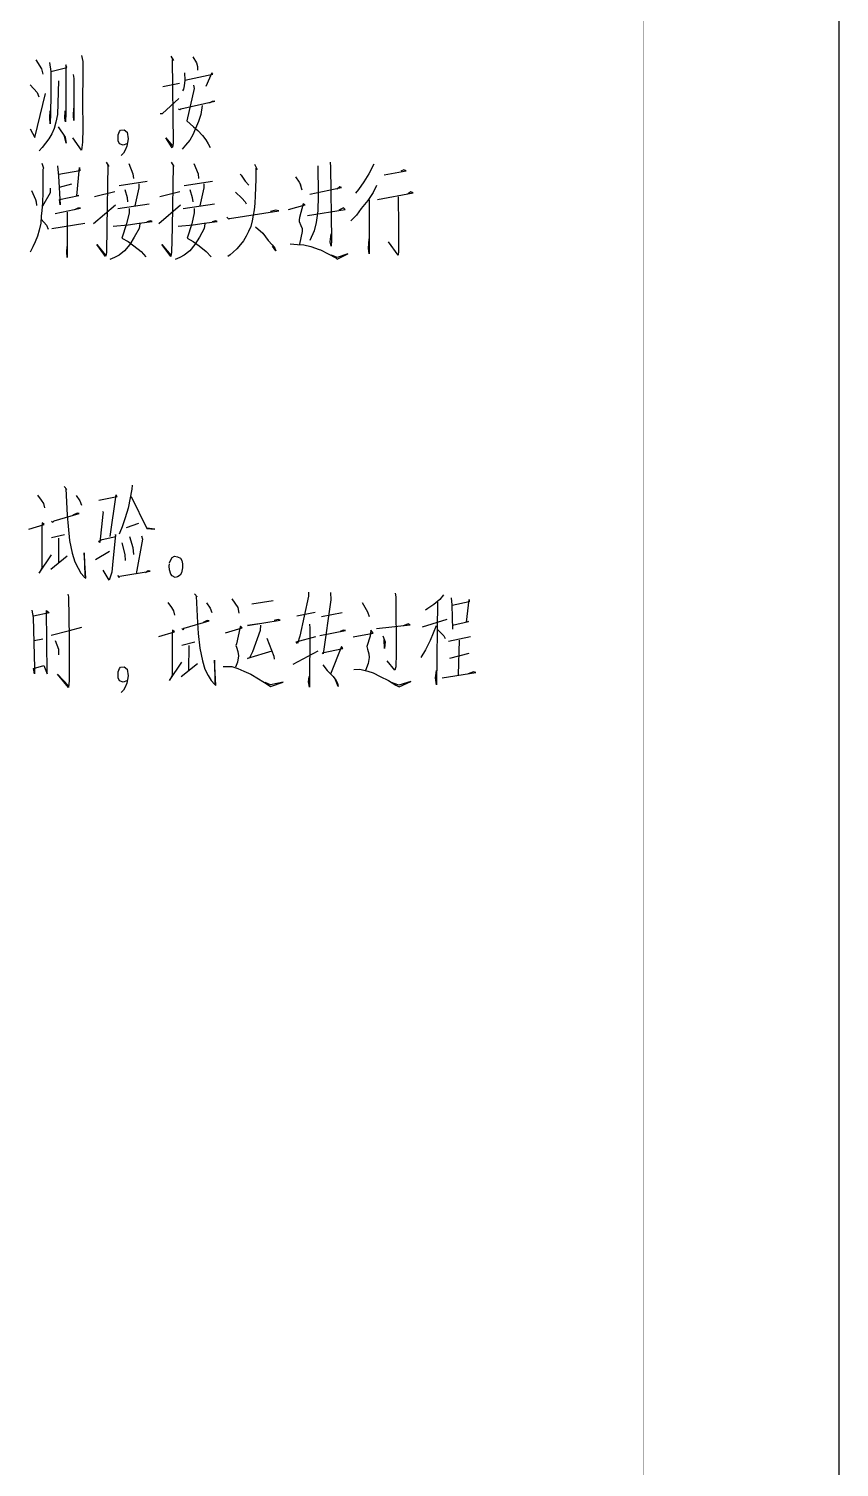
# Model space of a CAD drawing. Extents: x 0 to 2376, y 0 to 3364.
# Drawn here: x 2210.1 to 2376, y 2829.4 to 3124.1 of the extents above; entities that cross this region are included whole.
import ezdxf

# ---------------------------------------------------------------- set-up
doc = ezdxf.new("R2010")
doc.units = 0
doc.header["$MEASUREMENT"] = 0
doc.layers.add('6', color=7, linetype='Continuous')
doc.layers.add('8', color=7, linetype='Continuous')

# ---------------------------------------------------------------- blocks, each defined once
blk = doc.blocks.new('BLKENT83')
at = {"layer": '8', "color": 15, "linetype": 'Continuous'}
blk.add_line((2376, 0), (2376, 3364), dxfattribs=at)
at = {"layer": '8', "color": 7, "linetype": 'Continuous', "const_width": 0.03}
blk.add_lwpolyline([(2336, 40), (2336, 3324)], dxfattribs=at)
blk = doc.blocks.new('BLKENT139')
at = {"layer": '8', "color": 2, "linetype": 'Continuous'}
for p, q in [((2220.89, 3118.56), (2221.15, 3117.38)), ((2239.14, 3118.48), (2239.71, 3117.54)), ((2243.69, 3118.32), (2244.42, 3117.07)), ((2211.48, 3117.7), (2212.68, 3115.89)), ((2212.68, 3115.89), (2212.94, 3114.79)), ((2214.3, 3117.15), (2214.56, 3115.34)), ((2214.56, 3115.34), (2217.86, 3116.13)), ((2214.56, 3115.34), (2214.61, 3110.48)), ((2217.86, 3116.13), (2217.65, 3116.68)), ((2217.65, 3116.68), (2217.65, 3111.5)), ((2221.15, 3117.38), (2221.15, 3114.87)), ((2239.71, 3117.54), (2239.4, 3117.77)), ((2239.4, 3117.77), (2239.61, 3100.68)), ((2244.42, 3117.07), (2244.63, 3116.36)), ((2244.63, 3116.36), (2244.63, 3115.58)), ((2210.38, 3112.6), (2211.79, 3111.03)), ((2216.13, 3113.38), (2215.92, 3106.48)), ((2219.16, 3114.72), (2219.27, 3113.85)), ((2219.27, 3113.85), (2219.32, 3105.3)), ((2221.15, 3114.87), (2221.1, 3109.07)), ((2237.52, 3112.21), (2240.91, 3112.91)), ((2241.86, 3112.36), (2241.75, 3111.66)), ((2242.01, 3113.54), (2241.86, 3112.36)), ((2241.96, 3115.03), (2242.01, 3113.54)), ((2242.01, 3113.54), (2247.76, 3114.79)), ((2243.79, 3112.52), (2243.9, 3111.81)), ((2247.56, 3115.03), (2246.3, 3112.21)), ((2247.76, 3114.79), (2247.56, 3115.03)), ((2211.32, 3101.77), (2213.46, 3110.79)), ((2211.79, 3111.03), (2212.1, 3110.09)), ((2214.61, 3110.48), (2214.51, 3106.87)), ((2217.65, 3111.5), (2217.65, 3107.11)), ((2237.46, 3106.72), (2240.76, 3109.77)), ((2241.75, 3111.66), (2241.54, 3111.34)), ((2243.9, 3111.81), (2242.43, 3105.22)), ((2214.4, 3105.85), (2214.46, 3107.26)), ((2214.51, 3106.87), (2214.46, 3104.6)), ((2215.92, 3106.48), (2215.61, 3104.91)), ((2217.44, 3105.77), (2217.54, 3107.26)), ((2217.65, 3106.79), (2217.59, 3104.99)), ((2217.65, 3107.11), (2217.65, 3106.79)), ((2219.22, 3106.32), (2219.32, 3107.81)), ((2219.32, 3105.3), (2219.22, 3106.32)), ((2221.1, 3109.07), (2221.15, 3103.66)), ((2236.94, 3106.72), (2237.46, 3106.72)), ((2240.65, 3107.66), (2240.97, 3107.5)), ((2240.97, 3107.5), (2241.18, 3107.66)), ((2241.18, 3107.66), (2248.18, 3109.22)), ((2245.31, 3106.48), (2244.84, 3105.07)), ((2245.57, 3108.36), (2245.31, 3106.48)), ((2247.61, 3109.15), (2247.03, 3108.83)), ((2248.18, 3109.22), (2247.61, 3109.15)), ((2210.38, 3103.58), (2211.32, 3101.77)), ((2214.46, 3104.6), (2214.4, 3105.85)), ((2215.24, 3103.66), (2214.77, 3102.56)), ((2215.61, 3104.91), (2215.24, 3103.66)), ((2216.08, 3103.97), (2217.54, 3101.85)), ((2217.59, 3104.99), (2217.44, 3105.77)), ((2221.15, 3103.66), (2221.05, 3100.83)), ((2228.84, 3103.27), (2229.57, 3103.35)), ((2229.57, 3103.35), (2230.2, 3102.87)), ((2242.43, 3105.22), (2243.11, 3104.6)), ((2243.11, 3104.6), (2243.79, 3103.97)), ((2244.21, 3103.66), (2243.63, 3102.32)), ((2243.79, 3103.97), (2244.68, 3103.19)), ((2244.84, 3105.07), (2244.21, 3103.66)), ((2213.46, 3100.6), (2212.84, 3099.73)), ((2214.2, 3101.54), (2213.46, 3100.6)), ((2214.77, 3102.56), (2214.2, 3101.54)), ((2217.75, 3100.6), (2217.28, 3102.24)), ((2217.54, 3101.85), (2217.75, 3100.6)), ((2220.84, 3099.19), (2219.06, 3101.7)), ((2221.05, 3100.83), (2220.84, 3099.19)), ((2228.37, 3102.31), (2228.63, 3103.03)), ((2228.37, 3101.11), (2228.37, 3102.31)), ((2228.63, 3100.47), (2228.37, 3101.11)), ((2228.63, 3103.03), (2228.84, 3103.27)), ((2229.36, 3100.23), (2228.63, 3100.47)), ((2230.14, 3100.47), (2229.36, 3100.23)), ((2230.4, 3101.51), (2230.14, 3099.99)), ((2230.2, 3102.87), (2230.4, 3101.51)), ((2239.4, 3099.66), (2238.14, 3101.7)), ((2238.14, 3101.7), (2239.4, 3100.13)), ((2239.61, 3100.68), (2239.56, 3100.05)), ((2243.06, 3101.22), (2242.17, 3100.21)), ((2243.63, 3102.32), (2243.06, 3101.22)), ((2244.68, 3103.19), (2245.67, 3102.17)), ((2245.67, 3102.17), (2246.3, 3101.3)), ((2246.3, 3101.3), (2246.82, 3100.52)), ((2246.82, 3100.52), (2247.24, 3099.73)), ((2212.84, 3099.73), (2212.21, 3099.03)), ((2229.46, 3098.55), (2228.99, 3098.07)), ((2229.83, 3099.19), (2229.46, 3098.55)), ((2230.14, 3099.99), (2229.83, 3099.19)), ((2239.56, 3100.05), (2239.4, 3099.66)), ((2242.17, 3100.21), (2241.49, 3099.42)), ((2212.73, 3096.56), (2213.05, 3095.54)), ((2213.05, 3095.54), (2212.94, 3095.22)), ((2212.94, 3095.22), (2212.94, 3090.6)), ((2215.92, 3096.01), (2216.18, 3093.89)), ((2220.52, 3094.99), (2216.23, 3094.21)), ((2219.89, 3089.81), (2220.42, 3095.62)), ((2220.42, 3095.62), (2220.52, 3094.99)), ((2225.91, 3096.72), (2226.43, 3095.85)), ((2226.27, 3096.17), (2226.06, 3083.38)), ((2226.43, 3095.85), (2226.27, 3096.17)), ((2230.56, 3096.48), (2231.4, 3094.36)), ((2239.24, 3096.72), (2239.76, 3095.85)), ((2239.61, 3096.17), (2239.4, 3083.38)), ((2239.76, 3095.85), (2239.61, 3096.17)), ((2243.89, 3096.48), (2244.73, 3094.36)), ((2256.29, 3096.32), (2256.81, 3095.22)), ((2256.81, 3095.22), (2256.55, 3095.54)), ((2256.55, 3095.54), (2256.55, 3093.34)), ((2269.25, 3096.01), (2269.31, 3090.21)), ((2271.76, 3096.72), (2271.87, 3095.7)), ((2271.87, 3095.7), (2272.03, 3080.79)), ((2280.7, 3096.32), (2279.66, 3094.36)), ((2282.85, 3094.13), (2287.35, 3094.99)), ((2286.87, 3095.15), (2286.25, 3094.91)), ((2287.35, 3094.99), (2286.87, 3095.15)), ((2216.18, 3093.89), (2216.5, 3088.01)), ((2216.34, 3091.62), (2218.9, 3092.32)), ((2228.57, 3091.93), (2234.33, 3092.87)), ((2231.4, 3094.36), (2231.5, 3093.42)), ((2232.6, 3092.32), (2232.6, 3091.46)), ((2241.91, 3091.93), (2247.66, 3092.87)), ((2244.73, 3094.36), (2244.84, 3093.42)), ((2245.93, 3092.32), (2245.93, 3091.46)), ((2253.36, 3094.28), (2253.57, 3094.05)), ((2253.57, 3094.05), (2254.4, 3092.87)), ((2254.4, 3092.87), (2255.14, 3092.01)), ((2256.55, 3093.34), (2256.5, 3091.46)), ((2264.65, 3093.73), (2265.44, 3092.64)), ((2265.44, 3092.64), (2265.75, 3092.01)), ((2265.65, 3092.17), (2265.96, 3091.07)), ((2273.75, 3091.7), (2273.18, 3091.22)), ((2273.75, 3091.7), (2273.18, 3091.22)), ((2274.12, 3091.54), (2273.75, 3091.7)), ((2274.12, 3091.54), (2273.75, 3091.7)), ((2278.67, 3092.72), (2277.57, 3091.15)), ((2279.66, 3094.36), (2278.67, 3092.72)), ((2281.28, 3091.93), (2280.55, 3090.52)), ((2210.64, 3090.91), (2211.42, 3089.11)), ((2211.42, 3089.11), (2211.58, 3088.64)), ((2211.58, 3088.64), (2211.63, 3087.85)), ((2212.94, 3090.6), (2212.89, 3088.4)), ((2214.46, 3090.44), (2212.89, 3087.7)), ((2214.46, 3091.38), (2214.46, 3090.44)), ((2216.34, 3089.11), (2220.31, 3089.89)), ((2216.5, 3088.01), (2216.34, 3089.11)), ((2220.31, 3089.89), (2219.89, 3089.81)), ((2223.55, 3089.73), (2227.69, 3090.75)), ((2229.72, 3091.15), (2230.2, 3089.5)), ((2230.2, 3089.5), (2230.3, 3088.64)), ((2232.6, 3091.46), (2231.76, 3087.77)), ((2236.89, 3089.73), (2241.02, 3090.75)), ((2243.06, 3091.15), (2243.53, 3089.5)), ((2243.53, 3089.5), (2243.63, 3088.64)), ((2245.93, 3091.46), (2245.1, 3087.77)), ((2252.37, 3090.6), (2253.72, 3089.34)), ((2253.72, 3089.34), (2254.35, 3088.64)), ((2254.35, 3088.64), (2254.61, 3088.17)), ((2256.39, 3089.89), (2256.34, 3088.24)), ((2256.5, 3091.46), (2256.39, 3089.89)), ((2267.63, 3090.21), (2274.12, 3091.54)), ((2267.63, 3090.21), (2274.12, 3091.54)), ((2269.31, 3089.81), (2269.25, 3086.75)), ((2269.31, 3090.21), (2269.31, 3089.81)), ((2277.57, 3091.15), (2276.99, 3090.36)), ((2279.5, 3088.87), (2278.14, 3087.22)), ((2280.55, 3090.52), (2279.5, 3088.87)), ((2279.76, 3089.03), (2279.76, 3077.97)), ((2281.49, 3089.11), (2288.76, 3090.44)), ((2285.72, 3089.66), (2285.78, 3083.62)), ((2288.29, 3090.68), (2287.71, 3090.28)), ((2288.76, 3090.44), (2288.29, 3090.68)), ((2212.63, 3085.66), (2212.52, 3084.24)), ((2212.73, 3086.83), (2212.63, 3085.66)), ((2212.89, 3088.4), (2212.73, 3086.83)), ((2215.5, 3086.21), (2220.68, 3087.3)), ((2217.96, 3086.52), (2217.96, 3077.19)), ((2220.1, 3087.3), (2219.42, 3086.99)), ((2220.68, 3087.3), (2220.1, 3087.3)), ((2223.35, 3084.17), (2227.79, 3088.01)), ((2228.31, 3087.22), (2234.74, 3088.17)), ((2230.61, 3086.36), (2230.09, 3084.09)), ((2230.61, 3087.22), (2230.61, 3086.36)), ((2236.68, 3084.17), (2241.12, 3088.01)), ((2241.65, 3087.22), (2248.08, 3088.17)), ((2243.95, 3086.36), (2243.42, 3084.09)), ((2243.95, 3087.22), (2243.95, 3086.36)), ((2251.16, 3085.19), (2261.25, 3086.75)), ((2256.03, 3085.89), (2255.82, 3084.72)), ((2256.23, 3086.99), (2256.03, 3085.89)), ((2256.34, 3088.24), (2256.23, 3086.99)), ((2260.63, 3086.91), (2259.53, 3086.6)), ((2261.25, 3086.75), (2260.63, 3086.91)), ((2263.24, 3087.07), (2266.64, 3088.01)), ((2266.27, 3088.17), (2265.49, 3085.42)), ((2266.64, 3088.01), (2266.27, 3088.17)), ((2267.16, 3085.81), (2274.85, 3087.07)), ((2267.16, 3085.81), (2274.85, 3087.07)), ((2269.25, 3086.75), (2268.94, 3084.4)), ((2274.48, 3087.38), (2273.54, 3086.91)), ((2274.85, 3087.07), (2274.48, 3087.38)), ((2274.85, 3087.07), (2274.48, 3087.38)), ((2277.15, 3085.89), (2276, 3084.72)), ((2278.14, 3087.22), (2277.15, 3085.89)), ((2212.21, 3082.83), (2211.84, 3081.58)), ((2212.52, 3084.24), (2212.21, 3082.83)), ((2212.63, 3085.03), (2213.67, 3083.85)), ((2213.67, 3083.85), (2214.04, 3082.99)), ((2214.77, 3083.15), (2221.57, 3084.24)), ((2226.06, 3083.38), (2225.96, 3078.21)), ((2227.32, 3083.62), (2230.4, 3083.93)), ((2230.09, 3084.09), (2229.15, 3081.19)), ((2230.4, 3083.93), (2232.65, 3084.24)), ((2232.65, 3083.15), (2231.66, 3081.34)), ((2232.65, 3084.24), (2235.32, 3084.56)), ((2232.81, 3084.09), (2232.65, 3083.15)), ((2235.06, 3084.72), (2234.27, 3084.48)), ((2235.32, 3084.56), (2235.06, 3084.72)), ((2239.4, 3083.38), (2239.29, 3078.21)), ((2240.65, 3083.62), (2243.74, 3083.93)), ((2243.42, 3084.09), (2242.48, 3081.19)), ((2243.74, 3083.93), (2245.99, 3084.24)), ((2245.99, 3083.15), (2244.99, 3081.34)), ((2245.99, 3084.24), (2248.65, 3084.56)), ((2246.14, 3084.09), (2245.99, 3083.15)), ((2248.39, 3084.72), (2247.61, 3084.48)), ((2248.65, 3084.56), (2248.39, 3084.72)), ((2250.64, 3085.5), (2251.01, 3085.03)), ((2251.01, 3085.03), (2251.16, 3085.19)), ((2255.5, 3083.54), (2255.08, 3082.52)), ((2255.82, 3084.72), (2255.5, 3083.54)), ((2256.5, 3083.46), (2257.96, 3082.21)), ((2265.49, 3085.42), (2265.44, 3084.95)), ((2265.44, 3084.95), (2265.44, 3084.56)), ((2265.44, 3084.56), (2265.75, 3083.77)), ((2265.75, 3083.77), (2266.01, 3083.15)), ((2266.01, 3083.15), (2266.01, 3082.52)), ((2268.94, 3084.4), (2268.52, 3082.68)), ((2285.78, 3083.62), (2285.78, 3078.52)), ((2211.37, 3080.4), (2210.9, 3079.38)), ((2211.84, 3081.58), (2211.37, 3080.4)), ((2225.8, 3077.42), (2223.97, 3079.85)), ((2223.97, 3079.85), (2225.8, 3077.66)), ((2229.15, 3081.19), (2230.4, 3080.48)), ((2230.77, 3079.85), (2229.67, 3078.6)), ((2230.4, 3080.48), (2231.61, 3079.62)), ((2231.66, 3081.34), (2230.77, 3079.85)), ((2239.14, 3077.42), (2237.31, 3079.85)), ((2237.31, 3079.85), (2239.14, 3077.66)), ((2242.48, 3081.19), (2243.74, 3080.48)), ((2244.1, 3079.85), (2243.01, 3078.6)), ((2243.74, 3080.48), (2244.94, 3079.62)), ((2244.99, 3081.34), (2244.1, 3079.85)), ((2253.41, 3079.85), (2252.68, 3078.99)), ((2254.04, 3080.64), (2253.41, 3079.85)), ((2254.61, 3081.58), (2254.04, 3080.64)), ((2255.08, 3082.52), (2254.61, 3081.58)), ((2257.96, 3082.21), (2259.11, 3080.72)), ((2259.11, 3080.72), (2259.89, 3079.77)), ((2259.89, 3079.77), (2260.47, 3079.15)), ((2263.61, 3080.01), (2265.07, 3079.85)), ((2265.07, 3079.85), (2266.38, 3079.77)), ((2266.01, 3082.52), (2265.49, 3079.93)), ((2266.38, 3079.77), (2267.79, 3079.46)), ((2268.52, 3082.68), (2267.63, 3080.72)), ((2271.76, 3080.4), (2271.97, 3082.05)), ((2271.97, 3079.54), (2271.76, 3080.4)), ((2272.03, 3080.79), (2271.97, 3079.54)), ((2279.61, 3079.07), (2279.76, 3081.03)), ((2285.72, 3077.66), (2283.69, 3080.4)), ((2210.9, 3079.38), (2210.33, 3078.28)), ((2217.86, 3078.36), (2217.96, 3079.46)), ((2217.96, 3077.19), (2217.86, 3078.36)), ((2225.91, 3077.81), (2225.8, 3077.42)), ((2225.96, 3078.21), (2225.91, 3077.81)), ((2227.63, 3077.19), (2226.69, 3076.79)), ((2228.57, 3077.66), (2227.63, 3077.19)), ((2229.67, 3078.6), (2228.57, 3077.66)), ((2231.61, 3079.62), (2233.07, 3078.44)), ((2233.07, 3078.44), (2234.06, 3077.34)), ((2239.24, 3077.81), (2239.14, 3077.42)), ((2239.29, 3078.21), (2239.24, 3077.81)), ((2240.97, 3077.19), (2240.03, 3076.79)), ((2241.91, 3077.66), (2240.97, 3077.19)), ((2243.01, 3078.6), (2241.91, 3077.66)), ((2244.94, 3079.62), (2246.4, 3078.44)), ((2246.4, 3078.44), (2247.4, 3077.34)), ((2251.27, 3077.73), (2250.8, 3077.42)), ((2251.89, 3078.28), (2251.27, 3077.73)), ((2252.68, 3078.99), (2251.89, 3078.28)), ((2260.63, 3078.6), (2260, 3079.54)), ((2260.47, 3079.15), (2260.63, 3078.6)), ((2267.79, 3079.46), (2269.52, 3078.83)), ((2269.52, 3078.83), (2269.78, 3078.75)), ((2269.78, 3078.75), (2271.35, 3077.97)), ((2271.35, 3077.97), (2272.91, 3077.11)), ((2273.23, 3077.19), (2272.03, 3077.66)), ((2272.91, 3077.11), (2273.23, 3076.87)), ((2273.23, 3076.87), (2275.42, 3077.97)), ((2275.42, 3077.97), (2273.23, 3077.19)), ((2279.76, 3077.97), (2279.61, 3079.07)), ((2285.78, 3078.52), (2285.72, 3077.66)), ((2217.33, 3030.32), (2217.86, 3029.7)), ((2217.86, 3029.7), (2217.65, 3029.85)), ((2217.65, 3029.85), (2217.91, 3024.36)), ((2231.19, 3029.77), (2230.41, 3025.85)), ((2231.24, 3030.56), (2231.19, 3029.77)), ((2211.84, 3028.52), (2212.63, 3027.5)), ((2212.63, 3027.5), (2213.05, 3026.79)), ((2213.05, 3026.79), (2213.26, 3025.93)), ((2219.79, 3028.44), (2220.52, 3027.34)), ((2220.52, 3027.34), (2220.89, 3026.48)), ((2224.44, 3027.5), (2228.16, 3028.21)), ((2227.9, 3028.6), (2226.69, 3020.05)), ((2228.16, 3028.21), (2227.9, 3028.6)), ((2231.03, 3028.21), (2234.27, 3021.7)), ((2215.24, 3023.26), (2220.37, 3024.75)), ((2217.91, 3024.36), (2218.12, 3022.17)), ((2219.95, 3024.83), (2219.11, 3024.44)), ((2220.37, 3024.75), (2219.95, 3024.83)), ((2225.23, 3024.6), (2224.65, 3018.79)), ((2225.18, 3025.22), (2225.28, 3024.99)), ((2225.28, 3024.99), (2225.23, 3024.6)), ((2229.83, 3023.89), (2229.2, 3022.01)), ((2230.41, 3025.85), (2229.83, 3023.89)), ((2210.07, 3021.54), (2213.2, 3022.48)), ((2212.84, 3022.87), (2212.73, 3022.09)), ((2212.73, 3022.09), (2212.73, 3013.54)), ((2213.2, 3022.48), (2212.84, 3022.87)), ((2214.72, 3023.19), (2214.98, 3022.95)), ((2214.98, 3022.95), (2215.24, 3023.26)), ((2218.12, 3022.17), (2218.43, 3019.19)), ((2228.73, 3020.83), (2228.58, 3020.52)), ((2229.2, 3022.01), (2228.73, 3020.83)), ((2232.5, 3022.72), (2229.99, 3021.85)), ((2235.9, 3021.54), (2234.22, 3021.77)), ((2234.27, 3021.7), (2235.9, 3021.54)), ((2214.72, 3019.81), (2217.39, 3020.44)), ((2216.18, 3019.73), (2216.13, 3014.64)), ((2218.43, 3019.19), (2218.95, 3016.6)), ((2224.44, 3019.11), (2225.12, 3019.42)), ((2224.65, 3018.79), (2224.44, 3019.11)), ((2225.12, 3019.42), (2227.9, 3020.05)), ((2227.79, 3020.44), (2227.22, 3014.24)), ((2227.9, 3020.05), (2227.79, 3020.44)), ((2229.15, 3018.72), (2229.73, 3016.36)), ((2230.72, 3020.05), (2231.35, 3017.77)), ((2233.33, 3019.5), (2232.08, 3012.36)), ((2233.18, 3020.21), (2233.33, 3019.5)), ((2212.21, 3012.52), (2214.72, 3016.28)), ((2214.61, 3013.38), (2217.91, 3016.05)), ((2218.95, 3016.6), (2219.48, 3014.87)), ((2221.73, 3011.5), (2221.41, 3016.68)), ((2221.41, 3016.68), (2221.52, 3011.97)), ((2223.71, 3015.34), (2226.59, 3017.07)), ((2229.73, 3016.36), (2229.83, 3015.11)), ((2231.35, 3017.77), (2231.5, 3016.36)), ((2238.88, 3014.63), (2239.14, 3015.27)), ((2239.14, 3015.27), (2239.45, 3015.75)), ((2239.45, 3015.75), (2239.92, 3015.99)), ((2239.92, 3015.99), (2240.55, 3015.91)), ((2240.55, 3015.91), (2241.12, 3015.59)), ((2241.12, 3015.59), (2241.39, 3015.11)), ((2241.39, 3015.11), (2241.54, 3014.47)), ((2212.73, 3013.54), (2212.21, 3012.52)), ((2219.48, 3014.87), (2220.16, 3013.54)), ((2220.16, 3013.54), (2220.73, 3012.52)), ((2220.73, 3012.52), (2221.41, 3011.81)), ((2226.54, 3011.11), (2225.33, 3013.15)), ((2227.06, 3012.75), (2226.75, 3011.73)), ((2227.22, 3014.24), (2227.06, 3012.75)), ((2228.26, 3012.05), (2228.58, 3011.66)), ((2228.73, 3011.89), (2234.95, 3012.91)), ((2234.54, 3012.99), (2233.96, 3012.6)), ((2234.95, 3012.91), (2234.54, 3012.99)), ((2238.82, 3013.99), (2238.88, 3014.47)), ((2238.88, 3013.19), (2238.82, 3013.99)), ((2239.14, 3012.31), (2238.88, 3013.19)), ((2239.45, 3011.99), (2239.14, 3012.31)), ((2240.03, 3011.67), (2239.45, 3011.99)), ((2241.07, 3012.15), (2240.55, 3011.75)), ((2241.33, 3012.63), (2241.07, 3012.15)), ((2241.54, 3013.59), (2241.33, 3012.63)), ((2241.54, 3014.47), (2241.54, 3013.59)), ((2221.41, 3011.81), (2221.73, 3011.5)), ((2226.75, 3011.73), (2226.54, 3011.11)), ((2228.58, 3011.66), (2228.73, 3011.89)), ((2240.55, 3011.75), (2240.03, 3011.67)), ((2218.07, 3008.24), (2218.22, 3007.7)), ((2218.22, 3007.7), (2218.33, 2999.3)), ((2238.51, 3006.52), (2239.29, 3005.5)), ((2244, 3008.32), (2244.52, 3007.7)), ((2244.52, 3007.7), (2244.31, 3007.85)), ((2244.31, 3007.85), (2244.58, 3002.36)), ((2246.46, 3006.44), (2247.19, 3005.34)), ((2251.63, 3007.3), (2252.89, 3005.5)), ((2255.71, 3006.28), (2260.1, 3006.91)), ((2267.37, 3007.85), (2266.43, 3003.7)), ((2267.32, 3008.64), (2267.37, 3007.85)), ((2271.92, 3007.07), (2270.35, 2996.01)), ((2271.87, 3008.56), (2271.92, 3007.07)), ((2278.35, 3006.52), (2279.4, 3004.64)), ((2285.05, 3008.4), (2285.2, 3007.7)), ((2285.2, 3007.7), (2285.31, 2996.09)), ((2292.99, 3006.13), (2291.79, 3005.26)), ((2294.25, 3007.15), (2292.99, 3006.13)), ((2293.73, 3006.6), (2293.57, 2989.66)), ((2294.98, 3008.09), (2294.25, 3007.15)), ((2296.55, 3007.46), (2296.71, 3006.05)), ((2300.26, 3006.68), (2296.76, 3005.89)), ((2299.69, 3002.52), (2300.21, 3007.15)), ((2300.21, 3007.15), (2300.26, 3006.68)), ((2210.69, 3004.95), (2210.95, 3003.46)), ((2210.95, 3003.46), (2211.22, 2993.11)), ((2214.25, 3004.4), (2211.01, 3003.7)), ((2213.78, 2998.6), (2213.73, 3004.87)), ((2213.73, 3004.87), (2214.25, 3004.4)), ((2239.29, 3005.5), (2239.71, 3004.79)), ((2239.71, 3004.79), (2239.92, 3003.93)), ((2247.19, 3005.34), (2247.56, 3004.48)), ((2252.89, 3005.5), (2253.1, 3004.32)), ((2268.73, 3004.48), (2264.97, 3003.7)), ((2266.43, 3003.7), (2265.59, 2999.62)), ((2269.99, 3003.62), (2274.22, 3004.48)), ((2279.4, 3004.64), (2279.76, 3003.62)), ((2291.79, 3005.26), (2291.27, 3004.95)), ((2296.71, 3006.05), (2296.76, 3003.46)), ((2296.76, 3003.46), (2296.81, 3001.03)), ((2214.67, 2999.85), (2218.38, 3000.79)), ((2218.38, 3000.79), (2220.94, 3001.5)), ((2236.73, 2999.54), (2239.87, 3000.48)), ((2239.5, 3000.87), (2239.4, 3000.09)), ((2239.87, 3000.48), (2239.5, 3000.87)), ((2241.39, 3001.19), (2241.65, 3000.95)), ((2241.65, 3000.95), (2241.91, 3001.26)), ((2241.91, 3001.26), (2247.03, 3002.75)), ((2244.58, 3002.36), (2244.78, 3000.17)), ((2246.61, 3002.83), (2245.78, 3002.44)), ((2247.03, 3002.75), (2246.61, 3002.83)), ((2250.33, 3000.32), (2253.73, 3001.34)), ((2253.25, 3001.19), (2252.58, 2998.05)), ((2253.41, 3001.66), (2253.25, 3001.19)), ((2253.73, 3001.34), (2253.41, 3001.66)), ((2254.82, 3001.81), (2261.52, 3002.91)), ((2257.23, 3002.13), (2254.82, 3001.81)), ((2255.92, 2996.48), (2257.54, 3000.87)), ((2257.54, 3000.87), (2257.59, 3001.89)), ((2261.15, 3003.07), (2260.31, 3002.83)), ((2261.52, 3002.91), (2261.15, 3003.07)), ((2267.53, 3002.05), (2267.58, 3001.26)), ((2267.58, 3001.26), (2267.53, 2989.19)), ((2269.67, 2999.77), (2274.9, 3000.79)), ((2274.43, 3000.87), (2273.8, 3000.56)), ((2274.9, 3000.79), (2274.43, 3000.87)), ((2276.47, 2999.46), (2280.6, 3000.24)), ((2280.08, 3000.87), (2279.97, 2999.62)), ((2280.6, 3000.24), (2280.08, 3000.87)), ((2281.23, 3001.19), (2288.18, 3001.97)), ((2287.76, 3002.13), (2286.72, 3001.73)), ((2288.18, 3001.97), (2287.76, 3002.13)), ((2295.66, 3003.07), (2290.59, 3001.5)), ((2293.46, 3001.73), (2292.26, 2998.75)), ((2293.83, 3000.95), (2295.03, 2999.7)), ((2296.81, 3001.89), (2300.1, 3002.6)), ((2300.1, 3002.6), (2299.69, 3002.52)), ((2211.16, 2998.75), (2212.94, 2999.07)), ((2213.83, 2991.93), (2213.78, 2998.6)), ((2215.45, 2998.75), (2216.13, 2996.95)), ((2218.33, 2999.3), (2218.33, 2994.21)), ((2239.4, 3000.09), (2239.4, 2991.54)), ((2241.39, 2997.81), (2244.05, 2998.44)), ((2242.85, 2997.73), (2242.8, 2992.64)), ((2244.78, 3000.17), (2245.1, 2997.19)), ((2252.58, 2998.05), (2252.47, 2997.73)), ((2252.47, 2997.73), (2252.58, 2997.34)), ((2252.58, 2997.34), (2252.84, 2996.48)), ((2258.8, 2999.22), (2260.21, 2995.54)), ((2264.81, 2998.44), (2268.84, 2999.54)), ((2265.07, 2998.13), (2264.81, 2998.44)), ((2265.59, 2999.62), (2265.07, 2998.13)), ((2274.12, 2997.5), (2271.82, 2991.85)), ((2274.38, 2997.11), (2274.12, 2997.5)), ((2279.97, 2999.62), (2279.29, 2997.5)), ((2279.29, 2997.5), (2279.45, 2996.95)), ((2282.54, 2999.7), (2283.06, 2998.44)), ((2282.9, 2997.11), (2282.85, 2998.91)), ((2283.06, 2998.44), (2282.9, 2997.11)), ((2292.26, 2998.75), (2291.27, 2996.79)), ((2295.03, 2999.7), (2295.29, 2999.15)), ((2296.03, 2998.6), (2300.52, 2999.54)), ((2298.17, 2998.83), (2297.96, 2991.7)), ((2216.13, 2996.95), (2216.18, 2995.77)), ((2245.1, 2997.19), (2245.62, 2994.6)), ((2245.62, 2994.6), (2246.14, 2992.87)), ((2248.39, 2989.5), (2248.08, 2994.68)), ((2248.08, 2994.68), (2248.18, 2989.97)), ((2252.99, 2995.62), (2252.78, 2994.28)), ((2252.84, 2996.48), (2252.99, 2995.62)), ((2259.84, 2996.56), (2254.88, 2995.07)), ((2254.88, 2995.07), (2255.35, 2995.22)), ((2255.35, 2995.22), (2255.92, 2996.48)), ((2260.21, 2995.54), (2260.31, 2994.91)), ((2264.18, 2993.89), (2269.31, 2996.64)), ((2270.14, 2996.24), (2274.38, 2997.11)), ((2270.35, 2996.01), (2270.14, 2996.24)), ((2279.45, 2996.95), (2279.66, 2996.01)), ((2279.76, 2995.22), (2279.56, 2994.05)), ((2279.66, 2996.01), (2279.76, 2995.22)), ((2284.99, 2992.64), (2283.42, 2994.6)), ((2285.31, 2996.09), (2285.2, 2993.34)), ((2291.27, 2996.79), (2290.33, 2995.22)), ((2300.16, 2996.09), (2296.23, 2995.07)), ((2211.06, 2993.03), (2213.15, 2993.58)), ((2211.22, 2991.93), (2211.06, 2993.03)), ((2211.22, 2993.11), (2211.22, 2991.93)), ((2213.15, 2993.58), (2213.83, 2991.93)), ((2218.17, 2989.11), (2215.97, 2991.85)), ((2215.97, 2991.85), (2218.17, 2989.42)), ((2218.33, 2994.21), (2218.33, 2990.52)), ((2228.37, 2992.31), (2228.63, 2993.03)), ((2228.37, 2991.11), (2228.37, 2992.31)), ((2228.63, 2993.03), (2228.84, 2993.27)), ((2228.84, 2993.27), (2229.57, 2993.35)), ((2229.57, 2993.35), (2230.2, 2992.87)), ((2230.41, 2991.51), (2230.14, 2989.99)), ((2230.2, 2992.87), (2230.41, 2991.51)), ((2238.88, 2990.52), (2241.39, 2994.28)), ((2239.4, 2991.54), (2238.88, 2990.52)), ((2241.28, 2991.38), (2244.58, 2994.05)), ((2246.14, 2992.87), (2246.82, 2991.54)), ((2246.82, 2991.54), (2247.4, 2990.52)), ((2249.86, 2993.42), (2251.63, 2993.42)), ((2251.63, 2993.42), (2252.89, 2993.03)), ((2252.78, 2994.28), (2252.37, 2993.26)), ((2252.89, 2993.03), (2254.09, 2992.48)), ((2254.09, 2992.48), (2255.56, 2991.85)), ((2255.56, 2991.85), (2257.07, 2990.91)), ((2267.32, 2990.28), (2267.48, 2991.38)), ((2270.25, 2993.73), (2271.19, 2992.56)), ((2271.19, 2992.56), (2272.39, 2991.38)), ((2272.39, 2991.38), (2272.97, 2990.6)), ((2276.63, 2992.79), (2277.88, 2992.87)), ((2277.88, 2992.87), (2279.5, 2992.48)), ((2279.56, 2994.05), (2279.03, 2992.56)), ((2279.5, 2992.48), (2280.55, 2992.09)), ((2280.55, 2992.09), (2282.01, 2991.38)), ((2282.01, 2991.38), (2283.74, 2990.52)), ((2285.2, 2993.34), (2284.99, 2992.64)), ((2293.36, 2991.07), (2293.57, 2992.56)), ((2294.72, 2991.07), (2301.57, 2992.17)), ((2301.15, 2992.32), (2300, 2991.93)), ((2301.57, 2992.17), (2301.15, 2992.32)), ((2218.33, 2990.52), (2218.17, 2989.11)), ((2228.63, 2990.47), (2228.37, 2991.11)), ((2229.36, 2990.23), (2228.63, 2990.47)), ((2229.46, 2988.55), (2228.99, 2988.07)), ((2230.14, 2990.47), (2229.36, 2990.23)), ((2229.83, 2989.19), (2229.46, 2988.55)), ((2230.14, 2989.99), (2229.83, 2989.19)), ((2247.4, 2990.52), (2248.08, 2989.81)), ((2248.08, 2989.81), (2248.39, 2989.5)), ((2257.07, 2990.91), (2258.85, 2989.81)), ((2259.58, 2989.66), (2258.48, 2990.13)), ((2258.85, 2989.81), (2259.58, 2989.34)), ((2259.58, 2989.34), (2262.14, 2990.21)), ((2262.14, 2990.21), (2259.58, 2989.66)), ((2267.53, 2989.19), (2267.32, 2990.28)), ((2273.39, 2989.34), (2272.76, 2990.99)), ((2272.97, 2990.6), (2273.28, 2989.97)), ((2273.28, 2989.97), (2273.39, 2989.34)), ((2283.74, 2990.52), (2285.2, 2989.58)), ((2285.83, 2989.58), (2284.31, 2990.13)), ((2285.2, 2989.58), (2285.93, 2989.26)), ((2288.29, 2990.36), (2285.83, 2989.58)), ((2285.93, 2989.26), (2288.29, 2990.36)), ((2293.57, 2989.66), (2293.36, 2991.07))]:
    blk.add_line(p, q, dxfattribs=at)

msp = doc.modelspace()

# ---------------------------------------------------------------- block references
at = {"layer": '6'}
for name in ['BLKENT83', 'BLKENT139']:
    msp.add_blockref(name, (0, 0), dxfattribs=at)

doc.saveas('drawing.dxf')
